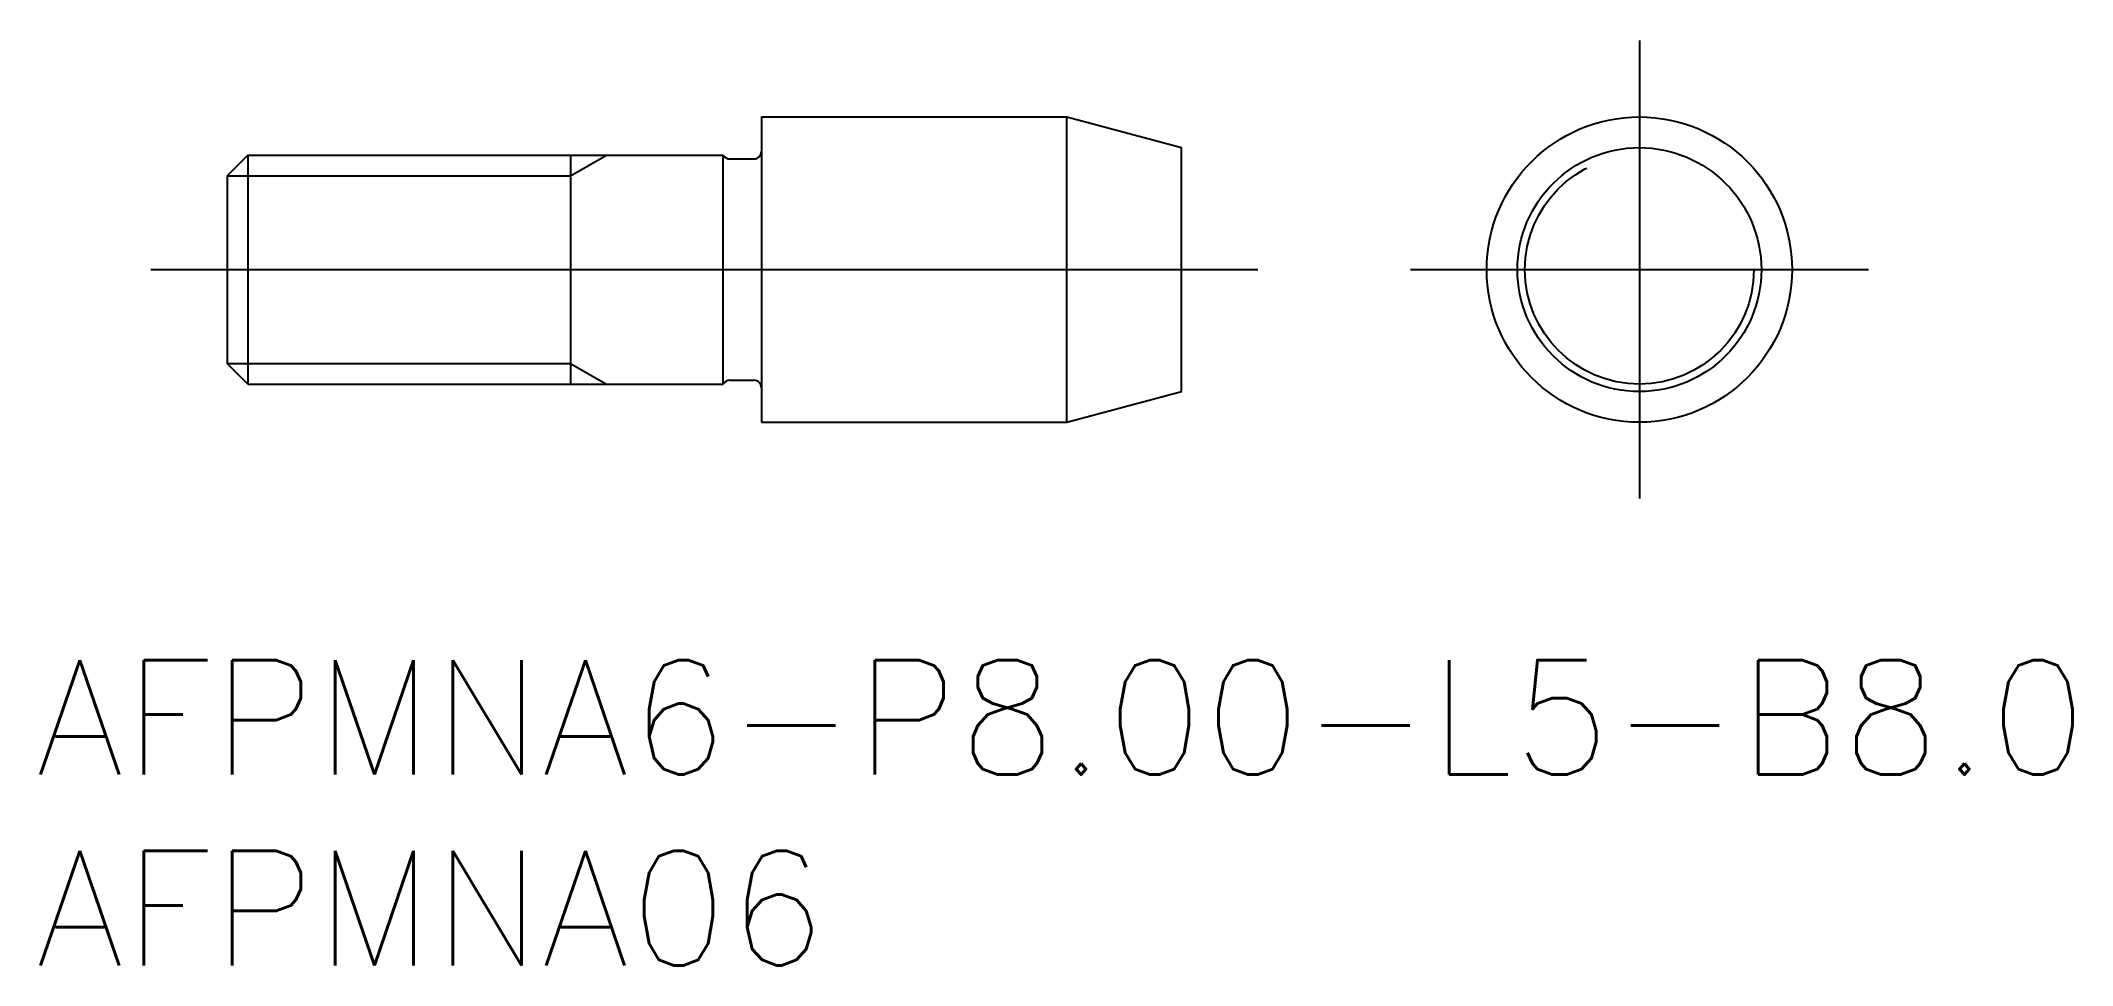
# Model space of a CAD drawing. Extents: x -41.9 to 11.3, y -18.2 to 6.
import ezdxf

# ---------------------------------------------------------------- set-up
doc = ezdxf.new("R2010")
doc.units = 0
doc.linetypes.add('CENTER', pattern=[50.8, 31.75, -6.35, 6.35, -6.35])
doc.linetypes.add('DASHED', pattern=[19.05, 12.7, -6.35])
doc.layers.get('0').update_dxf_attribs({"linetype": 'CONTINUOUS'})
doc.layers.add('CENTER', color=1, linetype='CONTINUOUS')
doc.styles.get("Standard").update_dxf_attribs({"font": 'txt.shx', "height": 3, "bigfont": 'bigfont.shx'})

msp = doc.modelspace()

# ---------------------------------------------------------------- linework, layer by layer
at = {"color": 7, "linetype": 'CONTINUOUS'}
for p, q in [((-23, 4), (-15, 4)), ((-23, 4), (-23, -4)), ((-15, -4), (-15, 4)), ((-15, 4), (-12, 3.196)), ((-12, -3.196), (-12, 3.196)), ((-36.459, 3), (-37, 2.459)), ((-36.459, 3), (-24, 3)), ((-36.459, 3), (-36.459, -3)), ((-28, 3), (-28, -3)), ((-24, -3), (-24, 3)), ((-23.827, 2.9), (-23.2, 2.9)), ((-37, 2.459), (-37, -2.458)), ((-36.459, -3), (-37, -2.458)), ((-36.459, -3), (-24, -3)), ((-23.827, -2.9), (-23.2, -2.9)), ((-15, -4), (-12, -3.196)), ((-23, -4), (-15, -4))]:
    msp.add_line(p, q, dxfattribs=at)
at = {"color": 3, "linetype": 'CONTINUOUS'}
for p, q in [((-28, 2.459), (-27.062, 3)), ((-37, 2.459), (-28, 2.459)), ((-37, -2.458), (-28, -2.458)), ((-28, -2.458), (-27.062, -3))]:
    msp.add_line(p, q, dxfattribs=at)
at = {"color": 7, "linetype": 'CONTINUOUS'}
for radius in [4, 3.196]:
    msp.add_circle((0, 0), radius, dxfattribs=at)
at = {"color": 3, "linetype": 'DASHED'}
msp.add_circle((0, 0), 3, dxfattribs=at)
at = {"color": 7, "linetype": 'CONTINUOUS'}
for centre, start, end in [((-23.827, 3.1), 210, 270), ((-23.2, 3.1), 270, 0), ((-23.827, -3.1), 90, 150), ((-23.2, -3.1), 0, 90)]:
    msp.add_arc(centre, 0.2, start, end, dxfattribs=at)
at = {"layer": 'CENTER', "color": 1, "linetype": 'CENTER'}
for p, q in [((0, 6), (0, -6)), ((-39, 0), (-10, 0)), ((-6, 0), (6, 0))]:
    msp.add_line(p, q, dxfattribs=at)

# ---------------------------------------------------------------- texts
at = {"color": 7, "linetype": 'CONTINUOUS'}
for s, p in [('AFPMNA6-P8.00-L5-B8.0', (-42.014, -13.229)), ('AFPMNA06', (-42.014, -18.229))]:
    msp.add_text(s, height=3, dxfattribs=at).set_placement(p)

doc.saveas('drawing.dxf')
